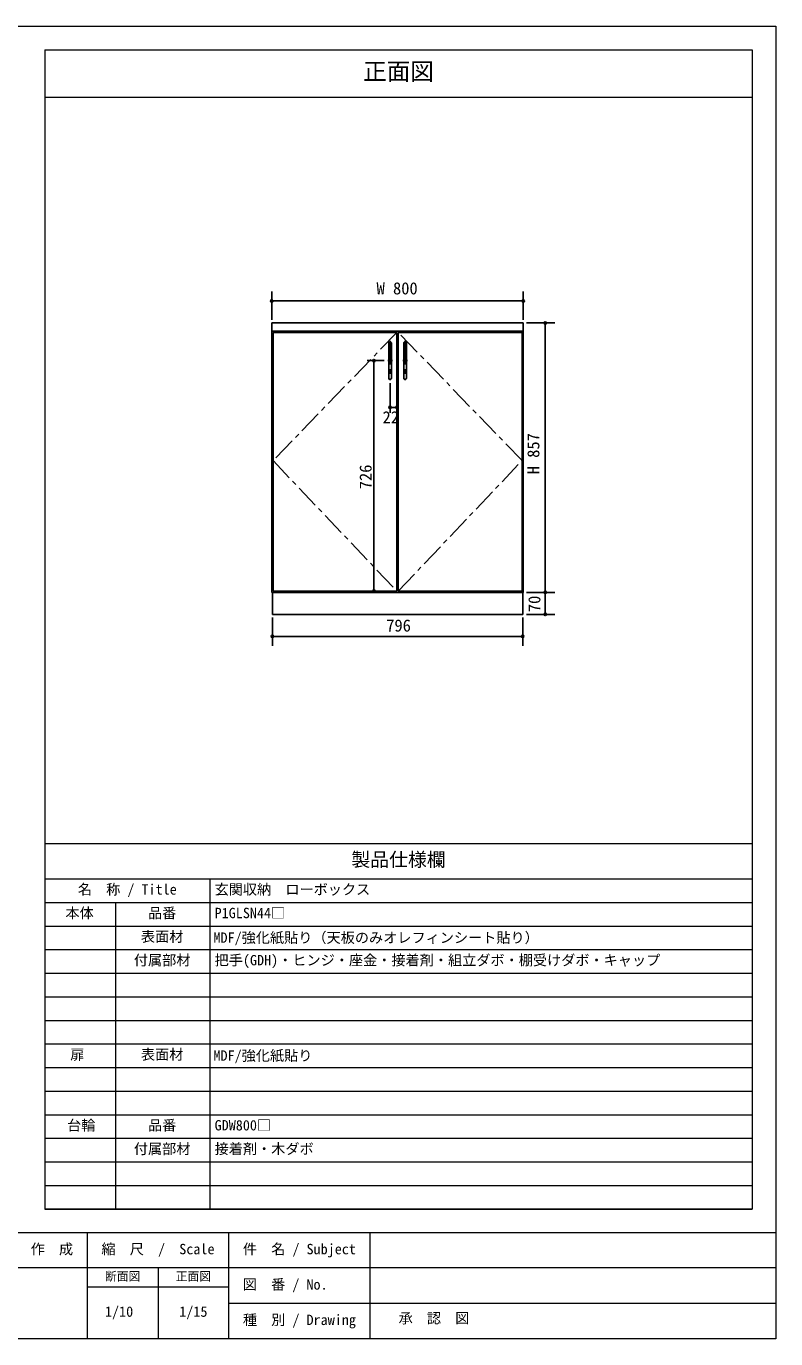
# Model space of a CAD drawing. Units: millimetres on the paper, enlarged 5 times, with parts at other scales. Extents: x -1044 to 931, y -502 to 889.
# Drawn here: x 136 to 931, y -502 to 889 of the extents above; entities that cross this region are included whole.
import ezdxf
from ezdxf.enums import TextEntityAlignment as Align

# ---------------------------------------------------------------- set-up
doc = ezdxf.new("R2010")
doc.units = ezdxf.units.MM
doc.header["$LTSCALE"] = 5
doc.header["$PDMODE"] = 32
doc.header["$PDSIZE"] = 2.5
doc.linetypes.add('CHAIN1', pattern=[8, 5, -1, 1, -1])
doc.layers.add('0-0_0', color=7, linetype='Continuous', lineweight=18)
doc.layers.add('1-0_H-SYM', color=7, linetype='Continuous')
doc.styles.add('ＭＳ ゴシック', font='')
doc.styles.get('ＭＳ ゴシック').set_extended_font_data('MS Gothic')

msp = doc.modelspace()

# ---------------------------------------------------------------- linework, layer by layer
at = {"layer": '0-0_0'}
for p, q in [((931.044, 889.147), (931.044, -502.103)), ((156.044, 864.147), (156.044, -364.603)), ((156.044, 864.147), (906.044, 864.147)), ((906.044, 864.147), (906.044, -364.603)), ((156.044, 814.147), (906.044, 814.147)), ((156.044, 22.897), (906.044, 22.897)), ((156.044, -14.603), (906.044, -14.603)), ((331.044, -14.603), (331.044, -364.603)), ((156.044, -39.603), (906.044, -39.603)), ((231.044, -39.603), (231.044, -364.603)), ((156.044, -64.603), (906.044, -64.603)), ((156.044, -89.603), (906.044, -89.603)), ((156.044, -114.603), (906.044, -114.603)), ((156.044, -139.603), (906.044, -139.603)), ((156.044, -164.603), (906.044, -164.603)), ((156.044, -189.603), (906.044, -189.603)), ((156.044, -214.603), (906.044, -214.603)), ((156.044, -239.603), (906.044, -239.603)), ((156.044, -264.603), (906.044, -264.603)), ((156.044, -289.603), (906.044, -289.603)), ((156.044, -314.603), (906.044, -314.603)), ((156.044, -339.603), (906.044, -339.603)), ((906.044, -364.603), (156.044, -364.603)), ((156.044, -364.603), (906.044, -364.603)), ((-1043.956, -389.603), (931.044, -389.603)), ((201.044, -389.603), (201.044, -502.103)), ((351.044, -502.103), (351.044, -389.603)), ((501.044, -502.103), (501.044, -389.603)), ((931.044, -427.103), (-643.956, -427.103)), ((276.044, -427.103), (276.044, -502.103)), ((201.044, -447.103), (351.044, -447.103)), ((931.044, -464.603), (351.044, -464.603)), ((931.044, -502.103), (-1043.956, -502.103))]:
    msp.add_line(p, q, dxfattribs=at)
msp.add_lwpolyline([(-1043.956, -502.103), (-1043.956, 889.147), (931.044, 889.147)], dxfattribs=at)
at = {"layer": '1-0_H-SYM', "color": 4}
for p, q in [((396.711, 608.022), (396.711, 578.022)), ((663.377, 608.022), (663.377, 578.022)), ((396.711, 598.022), (663.377, 598.022)), ((696.711, 574.688), (666.711, 574.688)), ((686.711, 265.688), (686.711, 574.688)), ((497.653, 534.688), (515.986, 534.688)), ((505.044, 290.355), (505.044, 534.688)), ((522.044, 479.473), (522.044, 510.715)), ((529.377, 485.062), (522.044, 485.062)), ((696.711, 289.022), (666.711, 289.022)), ((696.711, 265.688), (666.711, 265.688)), ((397.377, 232.355), (397.377, 262.355)), ((662.711, 232.355), (662.711, 262.355)), ((397.377, 242.355), (662.711, 242.355))]:
    msp.add_line(p, q, dxfattribs=at)
at = {"layer": '1-0_H-SYM'}
for p, q in [((396.711, 574.688), (663.377, 574.688)), ((396.711, 574.688), (396.711, 566.022)), ((663.377, 574.688), (663.377, 566.022)), ((396.711, 566.022), (663.377, 566.022)), ((396.711, 566.022), (396.711, 289.022)), ((398.044, 564.688), (398.044, 290.355)), ((398.044, 564.688), (529.377, 564.688)), ((402.377, 564.688), (402.377, 566.022)), ((529.377, 564.688), (529.377, 290.355)), ((529.377, 560.355), (530.711, 560.355)), ((530.711, 564.688), (530.711, 290.355)), ((530.711, 564.688), (662.044, 564.688)), ((657.711, 564.688), (657.711, 566.022)), ((662.044, 564.688), (662.044, 290.355)), ((663.377, 566.022), (663.377, 289.022)), ((520.627, 553.688), (520.627, 515.688)), ((522.961, 554.188), (521.127, 554.188)), ((523.461, 515.688), (523.461, 553.688)), ((536.627, 515.688), (536.627, 553.688)), ((537.127, 554.188), (538.961, 554.188)), ((539.461, 553.688), (539.461, 515.688)), ((521.127, 515.188), (522.961, 515.188)), ((538.961, 515.188), (537.127, 515.188)), ((529.377, 434.022), (530.711, 434.022)), ((529.377, 430.022), (530.711, 430.022)), ((529.377, 366.022), (530.711, 366.022)), ((529.377, 362.022), (530.711, 362.022)), ((529.377, 295.688), (530.711, 295.688)), ((396.711, 289.022), (663.377, 289.022)), ((397.377, 289.022), (397.377, 265.688)), ((398.044, 290.355), (529.377, 290.355)), ((402.377, 290.355), (402.377, 289.022)), ((530.711, 290.355), (662.044, 290.355)), ((657.711, 290.355), (657.711, 289.022)), ((662.711, 289.022), (662.711, 265.688)), ((397.377, 265.688), (662.711, 265.688))]:
    msp.add_line(p, q, dxfattribs=at)
at = {"layer": '1-0_H-SYM', "color": 4, "linetype": 'CHAIN1'}
for p, q in [((662.044, 428.688), (530.711, 564.688)), ((522.044, 555.576), (522.044, 514.119)), ((538.044, 555.576), (538.044, 514.119)), ((519.614, 534.688), (524.641, 534.688)), ((535.614, 534.688), (540.641, 534.688)), ((530.711, 290.355), (662.044, 428.688))]:
    msp.add_line(p, q, dxfattribs=at)
msp.add_lwpolyline([(529.377, 564.688), (398.044, 428.688), (529.377, 290.355)], dxfattribs=at)
at = {"layer": '1-0_H-SYM'}
for centre, start, end in [((521.127, 553.688), 90, 180), ((522.961, 553.688), 0, 90), ((537.127, 553.688), 90, 180), ((538.961, 553.688), 0, 90), ((521.127, 515.688), 180, 270), ((522.961, 515.688), 270, 0), ((537.127, 515.688), 180, 270), ((538.961, 515.688), 270, 0)]:
    msp.add_arc(centre, 0.5, start, end, dxfattribs=at)
at = {"layer": '1-0_H-SYM', "color": 4}
for p in [(396.711, 598.022), (663.377, 598.022), (686.711, 574.688), (505.044, 534.688), (522.044, 485.062), (529.377, 485.062), (505.044, 290.355), (686.711, 289.022), (686.711, 265.688), (397.377, 242.355), (662.711, 242.355)]:
    msp.add_point(p, dxfattribs=at)

# ---------------------------------------------------------------- texts
at = {"layer": '0-0_0', "style": 'ＭＳ ゴシック'}
for s, height, p in [('正面図', 18.33, (493.544, 826.647)), ('製品仕様欄', 14.66, (481.044, -5.853)), ('名\u3000称 / Title', 11, (191.044, -34.603)), ('玄関収納\u3000ローボックス', 11, (336.044, -34.603)), ('本体', 11, (177.871, -59.603)), ('品番', 11, (265.419, -59.603)), ('P1GLSN44□', 11, (336.044, -59.603)), ('表面材', 11, (257.919, -84.603)), ('MDF/強化紙貼り（天板のみオレフィンシート貼り）', 11, (334.794, -85.728)), ('付属部材', 11, (250.419, -109.603)), ('把手(GDH)・ヒンジ・座金・接着剤・組立ダボ・棚受けダボ・キャップ', 11, (336.044, -109.603)), ('扉', 11, (182.919, -209.603)), ('表面材', 11, (257.919, -209.603)), ('MDF/強化紙貼り', 11, (334.794, -210.728)), ('台輪', 11, (179.582, -284.603)), ('品番', 11, (265.419, -284.603)), ('GDW800□', 11, (336.044, -284.603)), ('付属部材', 11, (250.419, -309.603)), ('接着剤・木ダボ', 11, (336.044, -309.603)), ('作\u3000成', 11, (141.044, -415.853)), ('縮\u3000尺\u3000/\u3000Scale', 11, (216.044, -415.853)), ('件\u3000名 / Subject', 11, (366.044, -415.853)), ('断面図', 9.164, (219.794, -443.353)), ('正面図', 9.164, (294.794, -443.353)), ('図\u3000番 / No.', 11, (365.965, -453.353)), ('1/10', 11, (219.794, -482.103)), ('1/15', 11, (298.544, -482.103)), ('種\u3000別 / Drawing', 11, (366.044, -490.853)), ('承\u3000認\u3000図', 11, (531.13, -489.068))]:
    msp.add_text(s, height=height, dxfattribs=at).set_placement(p, align=Align.BOTTOM_LEFT)
at = {"layer": '1-0_H-SYM', "style": 'ＭＳ ゴシック'}
for s, p in [('W 800', (507.741, 601.08)), ('22', (514.1, 464.38)), ('796', (518.009, 243.681))]:
    msp.add_text(s, height=12.83, dxfattribs=at).set_placement(p, align=Align.BOTTOM_LEFT)
for s, p in [('H 857', (684.257, 414.231)), ('726', (506.387, 398.357)), ('70', (685.344, 268.098))]:
    msp.add_text(s, height=12.83, rotation=90, dxfattribs=at).set_placement(p, align=Align.BOTTOM_LEFT)

doc.saveas('drawing.dxf')
